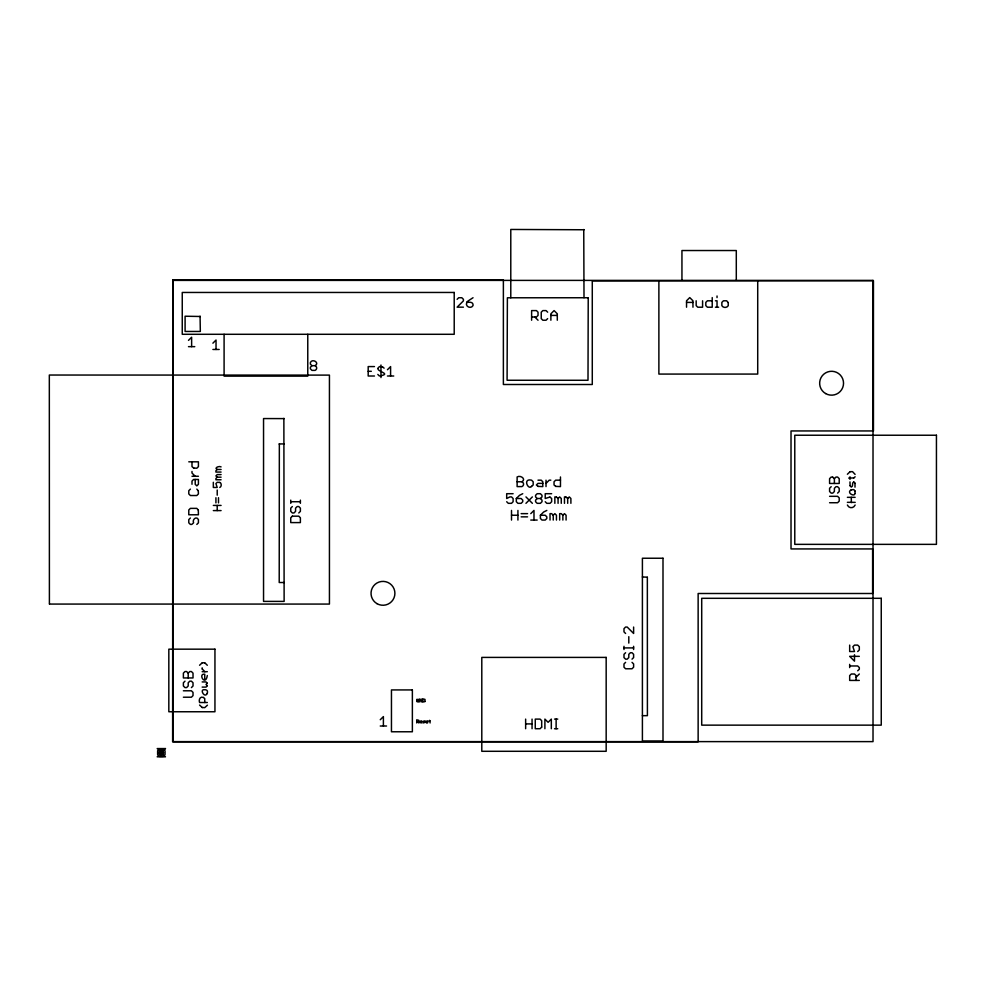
<?xml version="1.0" encoding="UTF-8"?>
<svg xmlns="http://www.w3.org/2000/svg" width="986" height="986" viewBox="0 0 986 986"><rect width="100%" height="100%" fill="white"/><g stroke="black" fill="none" stroke-linecap="round" stroke-linejoin="round"><path stroke-width="1.48" d="M191.999 484.286L191.999 481.069L193.601 479.467L198.42 479.467L198.42 484.286L196.818 485.888L195.203 484.286L195.203 479.467M213.333 482.302L213.333 487.466L217.216 487.466L215.922 483.596L217.216 482.302L219.681 482.413M466.748 302.455C464.837 306.634 471.049 309.296 473.034 305.586C473.65 298.006 458.478 307.127 473.034 297.735M546.022 486.591L546.022 480.17M854.998 487.158L854.998 483.128M588.223 298.019L588.001 380.276L507.087 380.251L507.383 297.784L587.952 297.747M207.43 705.175L204.743 707.64L202.155 707.492M49.51 604.073L329.435 604.073L329.435 375.111L49.325 375.037L49.399 603.974M198.211 490.708L196.818 489.105M198.211 509.972L196.818 508.369L190.397 508.369L188.782 509.972L188.782 514.778L198.42 514.778L198.309 510.144M202.315 669.149L202.155 667.818M284.239 582.516L279.211 582.516L279.346 444.082M283.869 418.347L284.128 601.398L263.545 601.398L263.545 418.557L284.141 418.606M510.785 297.809L510.785 229.455L584.082 229.763M647.149 577.18L642.379 576.97M728.062 302.406L726.67 300.792L723.453 300.792L721.851 302.406L721.851 305.611C723.095 308.039 727.027 308.039 728.272 305.611L728.173 302.579M850.117 471.69L852.545 471.653L855.096 474.389M850.117 485.827L849.969 481.907M851.374 502.601L851.263 497.326M854.973 490.905L853.839 489.623L851.263 489.771M202.315 662.728L204.632 662.802M200.072 316.21L200.331 331.456L185.097 331.456L185.097 316.223L200.331 316.481M203.523 697.484L204.743 698.63L204.743 702.513M855.096 483.35L853.728 482.018M851.399 489.697C845.729 492.569 854.714 497.363 854.985 493.53M847.381 502.33L855.207 502.355M204.878 671.762L202.266 669.001M853.95 482.018C851.312 482.474 853.839 486.16 851.263 487.072L850.08 485.679M531.429 486.443L533.179 484.989L533.179 481.772L531.577 480.17C522.42 477.976 528.176 490.572 531.577 486.381M853.728 477.964L855.133 476.793M207.208 685.923L206.037 687.094L202.155 687.094M521.939 481.772C526.512 479.085 520.435 474.808 517.12 476.965L517.12 486.591L521.939 486.591C524.145 485.605 524.108 482.77 521.939 481.772L517.12 481.772M221.086 469.484L217.216 469.484L215.922 470.766L215.922 472.06L221.086 472.06M221.086 477.187L217.216 477.187L215.922 478.481L215.922 479.763L221.086 479.763M188.486 340.367L191.629 337.237L191.629 346.653M212.89 343.177L216.033 340.047L216.033 349.463M311.958 365.67L310.38 367.248L310.38 368.813L311.958 370.379L315.101 370.379C317.245 369.405 317.209 366.656 315.101 365.67L311.958 365.67L310.38 364.105L310.38 362.528C312.315 358.115 320.068 362.836 315.101 365.67M190.397 489.105L188.782 490.708L188.782 493.912L190.397 495.527L196.818 495.527L198.42 493.912L198.309 490.892M219.792 487.466C221.899 486.566 221.505 482.881 219.829 482.462M190.397 517.995L188.782 519.597L188.782 522.814L190.397 524.416L191.789 524.416L193.601 522.814C191.888 519.573 196.534 515.678 198.42 519.597L198.42 522.814L196.818 524.416M457.122 299.313L458.687 297.735L461.83 297.735L463.408 299.313L463.408 300.878L457.122 307.164L463.408 307.164M387.449 369.725L390.592 366.582L390.592 376.011M292.361 506.545L290.747 508.147L290.747 511.364L292.361 512.966L293.964 512.966L295.566 511.364L295.566 508.147L297.168 506.545L298.783 506.545L300.385 508.147L300.385 511.364L298.783 512.966M188.203 673.142L189.805 671.528L191.407 671.528L193.022 673.142L193.022 677.949L183.384 677.949L183.384 673.142L184.998 671.528L186.6 671.528L188.203 673.142L188.203 677.949M199.579 665.267L202.155 662.838M184.998 681.166L183.384 682.768L183.384 685.985L184.998 687.587L186.6 687.587L188.203 685.985L188.203 682.768L189.805 681.166L191.407 681.166L193.022 682.768L193.022 685.985L191.407 687.587M547.661 318.614L546.059 320.228L542.842 320.228L541.24 318.614L541.24 312.192L542.842 310.59L546.059 310.59L547.661 312.192M516.319 498.509L521.138 498.509L522.74 500.124L522.74 501.726L521.138 503.328L517.921 503.328L516.319 501.726L516.319 498.509L519.536 495.305L522.74 493.703M525.957 503.328L532.378 496.907M546.022 483.386L549.227 480.17L550.829 480.17M537.185 498.509L535.583 500.124L535.583 501.726L537.185 503.328L540.402 503.328L542.004 501.726L542.004 500.124L540.402 498.509L537.185 498.509L535.583 496.907L535.583 495.305L537.185 493.703L540.402 493.703L542.004 495.305L542.004 496.907L540.402 498.509M530.764 513.644L533.981 510.428L533.981 520.066M540.402 515.247L545.221 515.247L546.823 516.849L546.823 518.463L545.221 520.066L542.004 520.066L540.402 518.463L540.402 515.247L543.606 512.042L546.823 510.428M558.064 503.328L558.064 498.509L559.666 496.907L561.268 498.509L561.268 503.328M567.689 503.328L567.689 498.509L569.292 496.907L570.894 498.509L570.894 503.328M553.245 520.066L553.245 515.247L554.847 513.644L556.449 515.247L556.449 520.066M562.87 520.066L562.87 515.247L564.473 513.644L566.087 515.247L566.087 520.066M380.251 719.743L383.394 716.6L383.394 726.016M625.592 652.732L623.99 654.334L623.99 657.551L625.592 659.153L627.195 659.153L628.797 657.551L628.797 654.334L630.411 652.732L632.014 652.732L633.616 654.334L633.616 657.551L632.014 659.153M625.592 662.358L623.99 663.972L623.99 667.177L625.592 668.779L632.014 668.779L633.616 667.177L633.616 663.972L632.014 662.358M834.39 483.473L834.39 478.654L836.005 477.051L837.607 477.051L839.209 478.654L839.209 483.473L829.583 483.473L829.583 478.654L831.186 477.051L832.899 477.236M831.186 486.69L829.583 488.292L829.583 491.496L831.186 493.111L832.788 493.111L834.39 491.496L834.39 488.292L836.005 486.69L837.607 486.69L839.209 488.292L839.209 491.496L837.607 493.111M847.381 474.241L849.969 471.813M855.133 505.042C853.568 508.579 848.934 508.591 847.381 505.042M857.697 651.524L859.311 649.922L859.311 646.717L857.697 645.103L854.492 645.103L852.89 646.717L854.492 651.524L849.673 651.524L849.673 645.103M857.697 670.788L859.311 669.186L859.311 667.584L857.697 665.969L849.673 665.969M856.094 677.209L859.311 674.005M221.086 466.896C219.471 465.675 213.506 467.795 217.216 469.484M378.008 368.345C376.652 371.673 392.564 373.817 379.388 376.011L377.823 374.433M204.817 662.826L207.319 665.267M207.208 683.113L206.037 684.518L207.282 685.652M207.208 693.404C204.928 698.667 199.825 689.978 203.584 689.719C207.417 689.411 207.984 690.927 207.208 693.626M855.022 493.382L855.096 491.065M382.593 366.841L384.096 368.16M537.986 486.381L542.805 486.591L542.805 481.772L541.203 480.17L537.986 480.17M556.511 497.104L558.064 498.509M193.601 468.03L196.818 468.227L198.42 466.625L198.42 461.818L188.782 461.818M555.648 486.381L560.467 486.591L560.467 476.965M550.028 497.117L551.642 498.509L551.642 501.726L550.028 503.328L546.823 503.328L545.221 501.726M566.087 497.117L567.689 498.509M202.29 707.566L199.579 705.064M583.749 229.504L584.008 297.71M712.225 300.792L707.406 300.792L705.803 302.406L705.803 305.611L707.406 307.213L712.225 307.213L712.225 297.587M715.429 300.792L717.032 300.792L717.032 307.213M686.539 302.406L692.961 302.406M715.429 307.213L718.646 307.213M550.878 315.409L557.3 315.409M531.614 317.011L536.433 317.011L538.036 315.409L538.036 312.192L536.433 310.59L531.614 310.59L531.614 320.228M188.486 346.653L194.772 346.653M212.89 349.463L219.175 349.463M374.47 366.582L368.185 366.582L368.185 376.011L374.47 376.011M368.185 371.303L371.328 371.303M387.449 376.011L393.734 376.011M284.239 443.922L279.063 443.922M221.086 474.599L217.216 474.599L215.922 475.893L217.216 477.187M191.999 476.263L198.42 476.263M848.675 478.087L853.876 477.927M560.467 480.17L555.648 480.17L554.046 481.772L554.046 484.989L555.796 486.443M542.805 483.386L537.986 483.386L536.384 484.989L538.146 486.443M513.114 493.703L506.693 493.703L506.693 498.509L509.898 496.907L511.512 496.907L513.114 498.509L513.114 501.726L511.512 503.328L508.295 503.328L506.693 501.726M551.642 493.703L545.221 493.703L545.221 498.509L549.88 497.055M829.583 496.315L837.607 496.315L839.209 497.918L839.209 501.135L837.607 502.737L829.583 502.737M847.381 497.326L855.133 497.326M290.747 501.726L300.385 501.726M213.333 505.424L221.086 505.424M213.333 510.588L221.086 510.588M521.138 513.644L527.559 513.644M511.512 515.247L517.921 515.247M521.138 516.849L527.559 516.849M530.764 520.066L537.185 520.066M623.99 647.913L633.616 647.913M859.311 656.343L849.673 656.343L854.492 661.162L854.492 654.741M202.155 671.688L207.319 671.688M859.311 680.426L849.673 680.426L849.673 675.607L851.288 674.005L854.492 674.005L856.094 675.607L856.094 680.426M202.155 681.93L206.037 681.93L207.208 683.335M183.384 690.792L191.407 690.792L193.022 692.406L193.022 695.611L191.407 697.213L183.384 697.213M417.781 700.454L418.828 700.454L418.31 702.032L416.733 701.502L416.733 699.407L418.828 699.407M207.319 702.513L199.579 702.513C198.519 699.875 200.121 695.98 203.338 697.459M642.379 715.663L647.408 715.663L647.346 577.18M554.526 719.102L557.743 719.102M424.991 720.852L422.908 721.382L424.991 722.43L422.908 722.948M429.07 720.852L430.118 720.852M416.733 721.9L418.31 721.9L418.828 720.335L416.733 719.805L416.733 722.948M419.826 721.9L421.909 721.9L421.392 720.852L419.826 721.382L419.826 722.43L421.392 722.948M425.989 721.9L428.072 721.9L427.554 720.852L425.989 721.382L426.507 722.948L427.554 722.948M525.637 723.909L532.058 723.909M380.251 726.016L386.537 726.016M554.526 728.728L557.743 728.728M159.375 748.99L163.294 748.99M159.375 756.398L163.294 756.398M834.39 478.654L832.64 477.199M534.819 317.011L538.036 320.228M562.87 515.247L561.268 513.644L559.666 513.644L559.666 520.066M553.245 515.247L551.642 513.644L550.028 513.644L550.028 520.066M525.957 496.907L532.378 503.328M625.592 633.468L623.99 631.866L623.99 628.649L625.592 627.047L627.195 627.047L633.616 633.468L633.616 627.047M195.203 476.263L191.999 473.046L191.999 471.444M417.781 721.9L418.828 722.948M430.118 722.948L429.588 720.335M565.902 497.018L564.473 496.907L564.473 503.328M556.277 497.018L554.847 496.907L554.847 503.328M382.346 366.767L379.388 366.582L378.082 368.16M193.749 468.079L191.999 466.625L191.999 461.818M207.319 675.521C205.445 687.045 197.557 673.253 204.743 674.227L204.743 679.391M849.969 476.793L849.969 479.369M849.673 664.367L849.673 667.584M757.716 280.702L757.716 374.076L658.882 374.076L658.882 280.702M736.295 280.184L736.295 250.53L681.942 250.53L681.942 280.184M717.032 295.985L717.032 297.587M702.587 300.792L702.587 307.213L697.78 307.213L696.165 305.611L696.165 300.792M692.961 307.213L692.961 300.792L689.744 297.587L686.539 300.792L686.539 307.213M633.616 646.311L633.616 649.515M628.797 636.673L628.797 643.094M623.99 646.311L623.99 649.515M557.3 320.228L557.3 313.807L554.083 310.59L550.878 313.807L550.878 320.228M556.129 719.102L556.129 728.728M551.322 728.728L551.322 719.102L548.105 722.307L544.901 719.102L544.901 728.728M532.058 719.102L532.058 728.728M525.637 719.102L525.637 728.728M517.921 510.428L517.921 520.066M511.512 510.428L511.512 520.066M421.909 698.889L421.909 702.032L419.826 698.889L419.826 702.032M380.966 365.017L380.966 377.576M307.768 334.291L307.768 376.134L224.093 376.134L224.093 334.291M300.385 500.124L300.385 503.328M290.747 500.124L290.747 503.328M218.498 497.72L218.498 502.885M217.216 490.017L217.216 495.182M217.216 505.424L217.216 510.588M215.922 497.72L215.922 502.885M165.044 750.728L165.044 754.647M157.624 750.728L157.624 754.647M172.833 279.901L172.624 741.817L698.137 741.817L698.137 593.498L872.61 593.498L872.61 548.931L791.018 548.931L791.018 430.944L873.448 430.944L873.448 280.739L592.278 280.948L592.278 384.503L503.378 384.503L503.378 279.901L172.833 279.901M424.991 701.502L422.908 702.032L422.908 698.889L424.991 699.407L424.991 701.502M292.361 516.171L290.747 517.786L290.747 522.592L300.385 522.592L300.385 517.786L298.783 516.171L292.361 516.171M160.484 750.629L159.276 751.837L159.276 753.55L160.484 754.758L162.185 754.758L163.393 753.55L163.393 751.837L162.185 750.629L160.484 750.629M165.451 748.571L157.218 756.817L165.451 756.817L157.218 748.571L165.451 748.571M541.684 727.126L540.082 728.728L535.262 728.728L535.262 719.102L540.082 719.102L541.684 720.704L541.684 727.126M873.017 280.394L172.944 280.394L172.944 741.62L873.017 741.62L873.017 280.394M454.213 292.46L182.25 292.46L182.25 334.291L454.213 334.291L454.213 292.46M936.441 435.233L794.778 435.233L794.778 544.358L936.441 544.358L936.441 435.233M662.999 558.236L642.404 558.236L642.404 741.078L662.999 741.078L662.999 558.236M881.25 598.305L701.712 598.305L701.712 725.141L881.25 725.141L881.25 598.305M214.948 649.17L168.828 649.17L168.828 711.756L214.948 711.756L214.948 649.17M606.168 657.403L481.797 657.403L481.797 751.295L606.168 751.295L606.168 657.403M412.37 689.929L391.454 689.929L391.454 731.772L412.37 731.772L412.37 689.929M376.997 603.666A11.943 11.943 0 0 0 394.905 593.325A11.943 11.943 0 0 0 376.997 582.985A11.943 11.943 0 0 0 376.997 603.666M825.615 393.562A11.943 11.943 0 0 0 843.535 383.221A11.943 11.943 0 0 0 825.615 372.881A11.943 11.943 0 0 0 825.615 393.562M160.299 754.475A2.058 2.058 0 0 0 163.393 752.688A2.058 2.058 0 0 0 160.299 750.913A2.058 2.058 0 0 0 160.299 754.475"/></g></svg>
